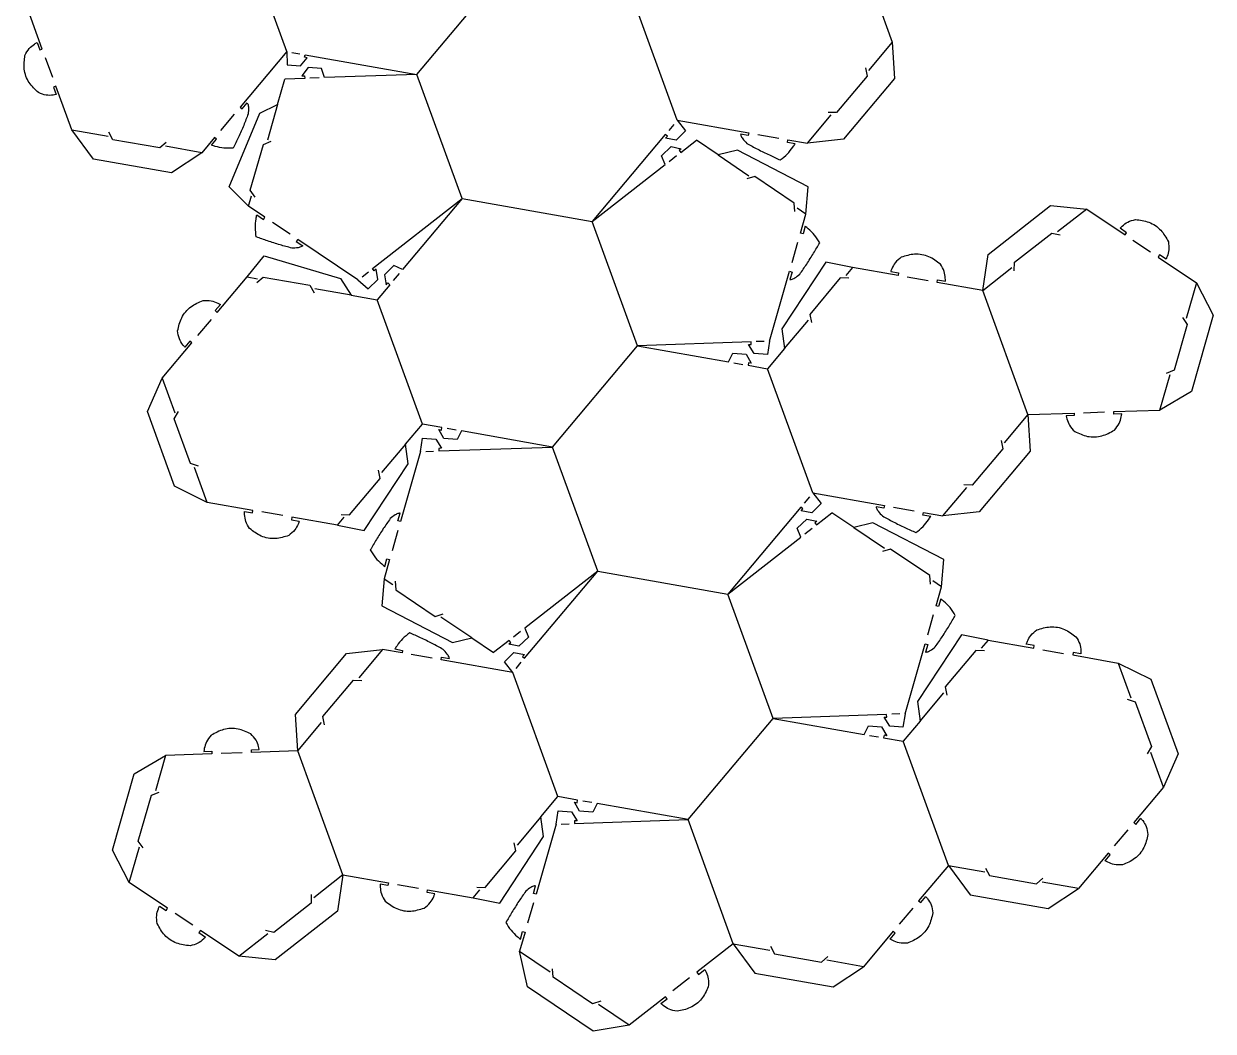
# Model space of a CAD drawing. Extents: x 4 to 204, y 11 to 287.
# Drawn here: x 41.1 to 204.2, y 11.1 to 149.2 of the extents above; entities that cross this region are included whole.
import ezdxf

# ---------------------------------------------------------------- set-up
doc = ezdxf.new("R2010")
doc.units = 0
doc.layers.get('0').update_dxf_attribs({"linetype": 'CONTINUOUS'})

msp = doc.modelspace()

# ---------------------------------------------------------------- linework, layer by layer
at = {"color": 1}
for points in [[(77.17525, 145.45552), (70.978302, 162.481498)], [(95.018504, 142.309194), (106.664811, 156.188843)], [(130.705298, 136.01664), (124.50835, 153.042619)], [(77.888869, 145.329655), (78.959473, 145.140879)], [(160.19489, 146.750158), (156.933883, 142.863842)], [(45.0827, 141.873005), (44.091191, 144.597152)], [(101.215455, 125.283215), (95.018504, 142.309194)], [(81.618895, 141.841346), (80.351359, 141.797085)], [(75.912077, 138.193637), (74.513714, 133.316962)], [(69.954431, 136.850133), (68.091016, 134.629399)], [(130.239307, 135.461588), (129.540519, 134.628807)], [(148.548437, 132.870455), (151.809444, 136.756771)], [(47.685407, 134.722123), (52.681561, 133.841167)], [(141.768009, 134.066075), (144.622929, 133.562676)], [(65.528811, 131.575851), (60.532659, 132.456808)], [(129.62419, 130.391771), (130.623632, 131.17262)], [(136.340633, 131.265725), (140.546531, 128.428811)], [(71.91675, 124.260278), (72.316284, 125.653612)], [(101.215455, 125.283215), (119.058605, 122.137171)], [(148.357491, 123.160252), (147.155806, 123.9708)], [(186.866457, 123.853305), (182.8687, 120.729913)], [(77.62483, 120.410166), (75.221473, 122.031251)], [(125.255556, 105.111196), (119.058605, 122.137171)], [(146.459665, 116.541879), (147.258735, 119.328566)], [(193.175213, 119.597866), (195.578569, 117.976781)], [(154.74536, 115.844547), (153.813651, 114.73418)], [(172.58875, 112.698337), (176.586507, 115.821727)], [(71.725734, 114.549935), (73.153194, 114.298235)], [(87.50889, 114.57457), (88.365553, 115.243868)], [(92.597091, 115.012384), (91.781839, 114.040806)], [(165.094539, 114.019746), (162.239596, 114.523149)], [(86.000333, 112.032936), (81.004224, 112.913887)], [(178.785602, 95.672316), (172.588654, 112.698291)], [(201.887489, 113.721401), (200.489126, 108.844725)], [(95.765995, 94.377873), (89.569044, 111.403848)], [(64.970795, 106.499754), (66.83423, 108.720508)], [(145.428276, 104.740881), (148.689255, 108.627163)], [(113.60925, 91.231544), (125.255556, 105.111196)], [(142.638963, 105.718202), (141.552507, 105.68026)], [(138.459758, 102.782958), (139.708794, 102.562721)], [(149.296044, 84.938993), (143.099093, 101.964971)], [(196.89333, 96.3047), (198.291696, 101.181378)], [(60.079255, 100.670308), (61.814394, 95.903052)], [(178.785664, 95.672429), (175.524657, 91.786113)], [(186.390901, 95.93798), (189.288124, 96.039154)], [(100.40519, 93.559747), (99.156153, 93.779985)], [(93.436674, 91.60183), (90.175695, 87.715549)], [(96.225989, 90.624506), (97.312446, 90.662448)], [(119.806198, 74.205568), (113.60925, 91.231544)], [(66.27618, 83.644397), (64.541042, 88.411652)], [(167.139211, 81.792726), (170.400218, 85.679041)], [(148.830081, 84.383856), (148.131293, 83.551075)], [(76.625354, 81.819557), (73.770411, 82.322959)], [(84.11959, 80.498164), (85.051299, 81.608531)], [(160.358785, 82.988346), (163.213706, 82.484946)], [(148.214963, 79.314044), (149.214405, 80.094894)], [(154.931406, 80.187996), (159.137305, 77.351081)], [(92.405304, 79.800892), (91.60624, 77.014218)], [(119.806198, 74.205568), (137.649452, 71.059239)], [(90.507628, 73.182515), (91.709308, 72.371973)], [(166.948265, 72.082523), (165.74658, 72.893071)], [(143.846299, 54.033546), (137.649452, 71.059239)], [(102.524419, 65.077087), (98.318543, 67.913988)], [(165.050436, 65.464152), (165.849506, 68.25084)], [(109.24076, 65.950935), (108.241318, 65.170085)], [(173.336133, 64.766815), (172.404425, 63.656448)], [(90.316513, 63.47225), (87.055506, 59.585935)], [(97.096941, 62.27663), (94.242021, 62.78003)], [(180.83037, 63.44542), (183.685313, 62.942017)], [(108.625643, 60.88112), (109.324431, 61.713902)], [(191.179543, 61.620582), (192.914682, 56.853327)], [(114.356738, 43.300225), (108.159891, 60.325919)], [(164.019049, 53.663149), (167.280028, 57.54943)], [(138.396943, 23.127921), (132.199992, 40.153896), (143.846299, 54.033546)], [(161.229737, 54.640473), (160.14328, 54.602531)], [(78.67006, 49.592547), (81.931067, 53.478863)], [(157.050531, 51.705229), (158.299568, 51.484991)], [(167.886786, 33.861345), (161.689838, 50.887321)], [(60.562479, 48.960308), (59.16411, 44.083618)], [(71.064859, 49.326996), (68.167651, 49.225825)], [(84.866895, 32.566798), (78.670048, 49.592491)], [(197.376469, 44.594671), (195.64133, 49.361927)], [(118.995963, 42.482018), (117.746927, 42.702256)], [(112.027448, 40.524098), (108.766469, 36.637816)], [(114.816763, 39.546777), (115.90322, 39.584719)], [(192.484928, 38.765225), (190.621494, 36.544471)], [(55.568305, 31.543556), (56.966674, 36.420246)], [(167.886741, 33.861292), (172.882851, 32.980343)], [(84.866991, 32.566617), (80.869251, 29.443241)], [(92.361185, 31.24523), (95.216128, 30.741827)], [(185.72999, 30.715044), (180.733881, 31.595995)], [(102.710364, 29.420432), (103.642073, 30.530799)], [(110.996078, 28.723165), (110.197014, 25.936492)], [(162.995201, 28.031842), (161.131766, 25.811089)], [(64.280536, 25.667096), (61.877171, 27.288187)], [(70.589352, 21.411702), (74.587089, 24.535078)], [(138.397014, 23.127906), (143.393123, 22.246958)], [(109.098402, 22.104783), (113.304269, 19.267891)], [(156.240263, 19.981659), (151.244153, 20.86261)], [(132.40037, 18.442843), (130.115939, 16.658047)], [(124.119352, 11.973025), (119.913487, 14.809917)]]:
    msp.add_lwpolyline(points, dxfattribs=at)
at = {"color": 5}
for points in [[(42.945073, 146.686582), (43.316889, 145.665025), (43.657407, 145.788966), (41.488481, 151.748034)], [(158.73833, 151.811582), (158.366514, 152.833139), (158.025996, 152.709198), (160.194921, 146.75013)], [(77.175171, 145.455475), (70.769678, 137.821705), (71.047269, 137.588776), (71.746051, 138.421552)], [(77.175131, 145.455506), (77.217372, 143.60824), (79.033175, 143.472048), (79.96715, 144.595236), (79.610283, 144.65816), (79.673207, 145.015028), (95.018535, 142.309233)], [(160.19489, 146.750158), (160.502744, 141.761392), (153.514871, 133.433567), (148.548437, 132.870455)], [(95.018544, 142.309273), (82.343199, 141.866641), (81.936785, 143.121528), (80.119697, 143.23937), (79.252256, 142.121296), (79.614409, 142.133939), (79.627053, 141.771786), (76.910906, 141.676937)], [(156.517492, 143.213233), (156.745618, 142.075723), (152.552897, 137.079029), (151.393051, 137.106151)], [(47.685407, 134.722123), (45.516484, 140.681192), (45.175966, 140.557254), (45.54778, 139.5357)], [(71.91675, 124.260278), (69.281161, 126.900896), (73.496825, 137.001325), (75.912077, 138.193637), (76.910909, 141.676976)], [(130.705163, 136.016776), (131.860205, 134.574538), (130.556762, 133.303031), (129.119325, 133.563096), (129.352254, 133.84069), (129.074661, 134.073619), (119.05871, 122.137073)], [(130.705194, 136.016747), (140.518981, 134.286313), (140.456056, 133.929446), (139.385461, 134.118222)], [(65.528811, 131.575851), (61.362339, 128.81486), (50.656295, 130.702624), (47.685407, 134.722123)], [(60.627046, 132.99211), (59.755998, 132.225792), (53.332372, 133.358448), (52.775948, 134.376469)], [(66.854581, 132.592127), (67.553363, 133.4249), (67.275769, 133.65783), (65.528817, 131.57589)], [(72.838784, 125.503789), (72.167716, 126.450165), (73.965613, 132.720174), (75.036214, 133.167135)], [(119.058687, 122.137095), (129.053082, 129.945572), (128.557788, 131.168113), (129.87401, 132.426387), (131.257192, 132.127471), (130.97164, 131.904372), (131.194739, 131.618819), (133.336394, 133.292064)], [(148.357491, 123.160252), (148.679114, 126.877229), (138.957242, 131.90486), (136.340633, 131.265725), (133.336417, 133.292095)], [(146.879626, 132.796798), (145.80903, 132.985573), (145.871954, 133.342438), (148.548443, 132.8705)], [(146.85185, 123.520167), (146.757599, 124.676494), (141.350012, 128.323959), (140.242578, 127.978178)], [(73.066108, 123.047965), (73.967368, 122.440058), (74.170004, 122.740478), (71.916854, 124.260244)], [(86.937782, 114.128371), (88.338832, 112.9237), (89.655055, 114.181973), (89.445315, 115.627611), (89.15976, 115.404512), (88.936661, 115.690067), (101.215489, 125.28334)], [(101.215467, 125.283365), (93.06295, 115.567571), (91.85844, 116.10523), (90.554999, 114.833723), (90.805457, 113.440951), (91.038386, 113.718545), (91.31598, 113.485615), (89.569013, 111.403662)], [(172.58875, 112.698337), (173.324847, 117.642094), (181.891472, 124.335076), (186.866457, 123.853305)], [(148.256317, 121.492866), (147.956665, 120.44786), (147.60833, 120.547744), (148.357457, 123.160264)], [(186.866397, 123.853215), (192.123743, 120.30709), (192.326379, 120.60751), (191.425119, 121.215417)], [(86.937842, 114.128461), (78.6763, 119.700942), (78.473664, 119.400522), (79.374924, 118.792615)], [(176.921157, 115.393395), (176.934506, 116.553481), (182.074481, 120.569269), (183.203336, 120.301584)], [(71.725734, 114.549935), (74.076382, 117.447092), (84.562095, 114.310319), (86.000333, 112.032936), (89.568982, 111.403687)], [(197.733934, 116.96007), (196.832674, 117.567977), (196.630039, 117.267557), (201.887384, 113.721432)], [(154.74536, 115.844547), (151.082398, 116.552931), (145.066156, 107.409935), (145.428276, 104.740881), (143.099005, 101.964963)], [(159.982879, 115.289032), (161.053484, 115.100257), (160.990557, 114.743389), (154.745365, 115.844584)], [(68.070674, 110.757799), (67.371889, 109.925015), (67.649482, 109.692086), (71.725739, 114.549982)], [(73.058807, 113.762935), (73.92985, 114.529248), (80.353419, 113.3966), (80.909835, 112.378587)], [(143.36327, 105.743461), (146.110074, 115.322701), (146.458409, 115.222817), (146.158757, 114.17781)], [(154.230039, 114.384789), (153.070204, 114.411911), (148.877517, 109.415262), (149.105643, 108.27776)], [(172.588769, 112.698311), (166.343578, 113.799506), (166.406503, 114.156376), (167.477107, 113.967597)], [(201.887489, 113.721401), (204.197831, 109.289171), (201.201336, 98.839151), (196.89333, 96.3047)], [(199.966622, 108.994548), (200.637693, 108.048172), (198.839796, 101.778163), (197.769195, 101.331202)], [(60.079286, 100.670279), (64.155546, 105.528176), (63.877952, 105.761106), (63.179164, 104.928321)], [(143.36327, 105.743495), (143.064349, 103.920085), (141.247264, 104.037927), (140.478693, 105.280168), (140.840847, 105.292811), (140.828203, 105.654965), (125.255638, 105.111159)], [(125.255638, 105.111201), (137.74602, 102.90881), (138.323128, 104.094922), (140.138932, 103.95873), (140.842325, 102.730812), (140.485455, 102.793736), (140.422531, 102.436869), (143.099042, 101.964929)], [(66.27618, 83.644397), (61.801872, 85.872163), (58.083718, 96.08771), (60.079255, 100.670308)], [(191.65476, 95.759204), (190.568301, 95.721264), (190.555657, 96.083418), (196.89333, 96.304734)], [(65.051819, 88.597561), (63.952648, 88.968751), (61.721754, 95.098078), (62.325171, 96.088961)], [(178.785664, 95.672429), (179.093518, 90.683663), (172.105645, 82.355838), (167.139211, 81.792726)], [(178.785695, 95.672401), (185.123368, 95.893716), (185.136011, 95.531563), (184.049551, 95.493624)], [(84.11959, 80.498164), (87.782552, 79.789781), (93.798794, 88.932776), (93.436674, 91.60183), (95.765945, 94.377748)], [(113.609309, 91.231504), (101.118927, 93.433896), (100.541819, 92.247783), (98.726015, 92.383975), (98.022622, 93.611893), (98.379492, 93.548969), (98.442416, 93.905836), (95.765905, 94.377777)], [(95.501683, 90.599213), (95.800604, 92.422623), (97.617689, 92.304781), (98.386259, 91.06254), (98.024106, 91.049897), (98.03675, 90.687744), (113.609315, 91.231549)], [(175.108266, 92.135504), (175.336392, 90.997993), (171.14367, 86.0013), (169.983825, 86.028421)], [(95.501683, 90.599244), (92.754896, 81.020061), (92.406563, 81.119942), (92.706213, 82.164946)], [(84.634911, 81.957922), (85.794746, 81.9308), (89.987433, 86.927449), (89.759307, 88.064951)], [(149.295937, 84.939043), (150.450979, 83.496806), (149.147536, 82.225299), (147.710099, 82.485364), (147.943028, 82.762958), (147.665434, 82.995887), (137.649483, 71.05934)], [(149.29597, 84.939018), (159.109757, 83.208584), (159.046833, 82.851717), (157.976237, 83.040492)], [(71.387843, 82.375108), (72.458447, 82.186333), (72.521372, 82.5432), (66.27618, 83.644394)], [(84.119585, 80.498122), (77.874393, 81.599316), (77.811469, 81.242449), (78.882073, 81.053673)], [(137.649461, 71.059369), (147.643856, 78.867845), (147.148561, 80.090387), (148.464784, 81.34866), (149.847966, 81.049745), (149.562414, 80.826645), (149.785513, 80.541093), (151.927168, 82.214338)], [(166.948265, 72.082523), (167.269888, 75.7995), (157.548016, 80.827131), (154.931406, 80.187996), (151.92719, 82.214366)], [(165.470403, 81.719069), (164.399807, 81.907844), (164.462731, 82.264709), (167.139219, 81.792771)], [(165.442623, 72.442438), (165.348372, 73.598765), (159.940786, 77.24623), (158.833352, 76.900449)], [(90.608664, 74.849932), (90.908316, 75.894933), (91.256649, 75.795049), (90.507524, 73.182543)], [(119.806263, 74.20561), (109.811868, 66.397134), (110.307162, 65.174592), (108.99094, 63.916319), (107.607758, 64.215234), (107.89331, 64.438334), (107.670211, 64.723886), (105.528556, 63.050641)], [(108.159787, 60.325933), (107.004745, 61.76817), (108.308188, 63.039677), (109.745625, 62.779612), (109.512695, 62.502018), (109.790289, 62.269089), (119.80624, 74.205636)], [(90.507628, 73.182515), (90.186008, 69.465558), (99.907824, 64.437958), (102.524419, 65.077087), (105.528615, 63.050732)], [(92.013261, 72.822603), (92.107512, 71.666282), (97.515068, 68.018839), (98.622496, 68.364618)], [(166.847088, 70.41514), (166.547436, 69.370133), (166.1991, 69.470017), (166.948228, 72.082537)], [(173.336133, 64.766815), (169.673171, 65.475198), (163.65693, 56.332203), (164.019049, 53.663149), (161.689779, 50.887231)], [(161.954041, 54.665735), (164.700845, 64.244975), (165.04918, 64.145091), (164.749528, 63.100084)], [(173.336139, 64.766855), (179.58133, 63.66566), (179.644254, 64.022527), (178.57365, 64.211303)], [(78.67006, 49.592547), (78.362206, 54.581313), (85.350079, 62.909138), (90.316513, 63.47225)], [(91.985324, 63.545908), (93.05592, 63.357132), (92.992996, 63.000268), (90.316507, 63.472205)], [(108.159756, 60.325958), (98.345969, 62.056392), (98.408894, 62.41326), (99.479489, 62.224484)], [(172.820813, 63.307057), (171.660978, 63.334179), (167.46829, 58.33753), (167.696416, 57.200028)], [(186.067881, 62.889868), (184.997276, 63.078644), (184.934352, 62.721776), (191.179543, 61.620582)], [(191.179543, 61.620582), (195.653852, 59.392816), (199.372006, 49.177269), (197.376469, 44.594671)], [(82.347458, 53.129472), (82.119332, 54.266983), (86.312053, 59.263676), (87.471899, 59.236555)], [(192.403905, 56.667418), (193.503076, 56.296228), (195.733969, 50.166901), (195.130553, 49.176018)], [(161.954043, 54.665766), (161.655122, 52.842356), (159.838037, 52.960198), (159.069467, 54.202439), (159.43162, 54.215082), (159.418977, 54.577235), (143.846412, 54.03343)], [(143.846412, 54.033472), (156.336794, 51.83108), (156.913902, 53.017193), (158.729705, 52.881001), (159.433099, 51.653083), (159.076229, 51.716007), (159.013305, 51.35914), (161.689816, 50.8872)], [(55.568305, 31.543556), (53.257958, 35.975799), (56.254461, 46.42585), (60.562479, 48.960308)], [(65.801026, 49.505773), (66.887479, 49.543712), (66.900123, 49.181561), (60.562482, 48.960245)], [(78.670029, 49.592576), (72.332387, 49.37126), (72.319744, 49.73341), (73.406195, 49.771352)], [(197.376438, 44.594699), (193.300178, 39.736803), (193.577772, 39.503873), (194.276559, 40.336658)], [(57.489177, 36.27042), (56.818107, 37.216798), (58.616009, 43.486831), (59.686613, 43.933791)], [(102.710364, 29.420432), (106.373326, 28.712048), (112.389567, 37.855044), (112.027448, 40.524098), (114.356718, 43.300016)], [(132.200083, 40.153775), (119.7097, 42.356166), (119.132593, 41.170054), (117.316789, 41.306246), (116.613395, 42.534164), (116.970265, 42.47124), (117.03319, 42.828107), (114.356679, 43.300047)], [(114.092457, 39.521484), (114.391378, 41.344894), (116.208463, 41.227052), (116.977033, 39.984811), (116.61488, 39.972168), (116.627523, 39.610014), (132.200088, 40.15382)], [(114.092457, 39.521518), (111.34567, 29.942334), (110.997337, 30.042215), (111.296986, 31.087219)], [(103.225685, 30.88019), (104.385519, 30.853068), (108.578207, 35.849717), (108.350081, 36.987219)], [(189.38505, 34.50718), (190.083835, 35.339964), (189.806241, 35.572893), (185.729984, 30.714996)], [(167.88671, 33.861317), (163.81045, 29.00342), (164.088044, 28.770491), (164.786832, 29.603275)], [(167.886741, 33.861292), (170.857604, 29.841826), (181.563555, 27.954079), (185.72999, 30.715044)], [(172.977237, 33.51564), (173.533655, 32.497628), (179.957225, 31.36498), (180.828267, 32.131292)], [(59.721801, 28.304901), (60.623063, 27.696994), (60.825699, 27.997414), (55.568339, 31.543547)], [(84.866991, 32.566617), (84.130896, 27.622882), (75.564311, 20.929934), (70.589352, 21.411702)], [(84.866954, 32.566665), (91.112145, 31.465471), (91.049221, 31.108601), (89.978617, 31.297379)], [(80.534603, 29.87157), (80.521254, 28.711492), (75.381302, 24.695721), (74.252452, 24.963406)], [(97.472844, 29.975944), (96.40224, 30.16472), (96.465167, 30.521587), (102.710358, 29.420392)], [(70.589369, 21.411736), (65.332009, 24.957869), (65.12937, 24.657449), (66.030633, 24.04954)], [(109.199437, 23.772206), (109.49909, 24.817207), (109.847422, 24.717323), (109.098297, 22.10482)], [(159.895323, 23.773797), (160.594108, 24.606582), (160.316514, 24.839511), (156.240257, 19.981614)], [(138.397003, 23.127923), (133.399809, 19.223689), (133.622909, 18.938134), (134.479569, 19.607433)], [(138.397014, 23.127906), (141.367877, 19.108441), (152.073827, 17.220693), (156.240263, 19.981659)], [(124.119352, 11.973025), (119.190129, 11.145408), (110.177557, 17.224453), (109.098402, 22.104783)], [(143.48751, 22.782255), (144.043928, 21.764243), (150.467497, 20.631594), (151.33854, 21.397907)], [(120.217438, 15.260547), (119.110012, 14.914768), (113.702471, 18.562203), (113.608223, 19.718521)], [(128.482939, 14.922349), (129.3396, 15.591647), (129.1165, 15.8772), (124.119307, 11.972969)]]:
    msp.add_lwpolyline(points, dxfattribs=at)
for points, knots in [([(41.273778, 144.921395), (41.451071, 145.254373), (41.77764, 145.867712), (42.439363, 146.38848), (42.827342, 146.617183), (42.945073, 146.686582)], [0, 0, 0, 0, 1.119443, 2.061989, 2.472599, 2.472599, 2.472599, 2.472599]), ([(43.132855, 139.813621), (42.669848, 140.242325), (41.72015, 141.121663), (41.032376, 143.011308), (41.19466, 144.295373), (41.273778, 144.921395)], [0, 0, 0, 0, 1.876903, 3.849817, 5.72672, 5.72672, 5.72672, 5.72672]), ([(45.54778, 139.5357), (45.412984, 139.513187), (44.968769, 139.438995), (44.127117, 139.412579), (43.482704, 139.672507), (43.132855, 139.813621)], [0, 0, 0, 0, 0.410609, 1.353154, 2.472597, 2.472597, 2.472597, 2.472597]), ([(71.746051, 138.421552), (71.771222, 138.366978), (71.868472, 138.156131), (71.955821, 137.634341), (71.909207, 137.17646), (71.880044, 136.889997)], [0, 0, 0, 0, 0.180063, 0.695685, 1.557358, 1.557358, 1.557358, 1.557358]), ([(71.880044, 136.889997), (71.681237, 136.366875), (71.271397, 135.288462), (70.575185, 133.735137), (70.08238, 132.705094), (69.845894, 132.2108)], [0, 0, 0, 0, 1.678566, 3.460356, 5.104279, 5.104279, 5.104279, 5.104279]), ([(139.385461, 134.118222), (139.401257, 134.060236), (139.46229, 133.836206), (139.730777, 133.380345), (140.060806, 133.059551), (140.267281, 132.858853)], [0, 0, 0, 0, 0.180063, 0.695685, 1.557358, 1.557358, 1.557358, 1.557358]), ([(69.845894, 132.2108), (69.417413, 132.189895), (68.584101, 132.149238), (67.589024, 132.377042), (67.028368, 132.541233), (66.854581, 132.592127)], [0, 0, 0, 0, 1.281083, 2.491461, 3.035182, 3.035182, 3.035182, 3.035182]), ([(140.267281, 132.858853), (140.755832, 132.585909), (141.762978, 132.023236), (143.294765, 131.280838), (144.334374, 130.808548), (144.833258, 130.581907)], [0, 0, 0, 0, 1.678567, 3.460356, 5.104277, 5.104277, 5.104277, 5.104277]), ([(144.833258, 130.581907), (145.174931, 130.841314), (145.839419, 131.345812), (146.455264, 132.159943), (146.779211, 132.646102), (146.879626, 132.796798)], [0, 0, 0, 0, 1.281084, 2.491461, 3.035182, 3.035182, 3.035182, 3.035182]), ([(72.999546, 120.033165), (72.933968, 120.457115), (72.80643, 121.281616), (72.928972, 122.295059), (73.033659, 122.869808), (73.066108, 123.047965)], [0, 0, 0, 0, 1.28109, 2.491472, 3.035195, 3.035195, 3.035195, 3.035195]), ([(191.425119, 121.215417), (191.520938, 121.312861), (191.836707, 121.633986), (192.50209, 122.150068), (193.176214, 122.318558), (193.542192, 122.410029)], [0, 0, 0, 0, 0.410609, 1.353154, 2.472596, 2.472596, 2.472596, 2.472596]), ([(193.542192, 122.410029), (194.168758, 122.33535), (195.45394, 122.18217), (197.121065, 121.057678), (197.74453, 119.923459), (198.048488, 119.370493)], [0, 0, 0, 0, 1.876902, 3.849814, 5.726717, 5.726717, 5.726717, 5.726717]), ([(150.245191, 119.226168), (150.022917, 119.593088), (149.590637, 120.306678), (148.845332, 121.004256), (148.395693, 121.377249), (148.256317, 121.492866)], [0, 0, 0, 0, 1.281097, 2.491486, 3.035212, 3.035212, 3.035212, 3.035212]), ([(77.865757, 118.499262), (77.324718, 118.6423), (76.209369, 118.937172), (74.591772, 119.467205), (73.515855, 119.849642), (72.999546, 120.033165)], [0, 0, 0, 0, 1.678573, 3.460371, 5.1043, 5.1043, 5.1043, 5.1043]), ([(147.503416, 114.923168), (147.825936, 115.380517), (148.490807, 116.323339), (149.389264, 117.769147), (149.967641, 118.753702), (150.245191, 119.226168)], [0, 0, 0, 0, 1.678583, 3.46039, 5.104327, 5.104327, 5.104327, 5.104327]), ([(198.048488, 119.370493), (198.100775, 118.996899), (198.197086, 118.308746), (197.967841, 117.498486), (197.788388, 117.085415), (197.733934, 116.96007)], [0, 0, 0, 0, 1.119441, 2.061985, 2.472593, 2.472593, 2.472593, 2.472593]), ([(79.374924, 118.792615), (79.32328, 118.761877), (79.123752, 118.643119), (78.613949, 118.501706), (78.153701, 118.500202), (77.865757, 118.499262)], [0, 0, 0, 0, 0.180064, 0.695689, 1.557366, 1.557366, 1.557366, 1.557366]), ([(166.784057, 116.297584), (166.281464, 116.679114), (165.250568, 117.461691), (163.270192, 117.810885), (162.033809, 117.42809), (161.431035, 117.241465)], [0, 0, 0, 0, 1.87691, 3.849831, 5.726743, 5.726743, 5.726743, 5.726743]), ([(161.431035, 117.241465), (161.133901, 117.009044), (160.586587, 116.580928), (160.188637, 115.838825), (160.03078, 115.417026), (159.982879, 115.289032)], [0, 0, 0, 0, 1.119447, 2.061996, 2.472607, 2.472607, 2.472607, 2.472607]), ([(167.477107, 113.967597), (167.475871, 114.104255), (167.471798, 114.554608), (167.351661, 115.388064), (166.983778, 115.977554), (166.784057, 116.297584)], [0, 0, 0, 0, 0.410611, 1.353161, 2.472609, 2.472609, 2.472609, 2.472609]), ([(146.158757, 114.17781), (146.218077, 114.187461), (146.447261, 114.224746), (146.928693, 114.444114), (147.282233, 114.738803), (147.503416, 114.923168)], [0, 0, 0, 0, 0.180065, 0.695694, 1.557373, 1.557373, 1.557373, 1.557373]), ([(62.212387, 107.158678), (62.352152, 107.774009), (62.638832, 109.036146), (63.931431, 110.576604), (65.124611, 111.078098), (65.706323, 111.322591)], [0, 0, 0, 0, 1.876911, 3.849833, 5.726744, 5.726744, 5.726744, 5.726744]), ([(65.706323, 111.322591), (66.083338, 111.33554), (66.777792, 111.359391), (67.559654, 111.046706), (67.951707, 110.825057), (68.070674, 110.757799)], [0, 0, 0, 0, 1.119446, 2.061995, 2.472605, 2.472605, 2.472605, 2.472605]), ([(63.179164, 104.928321), (63.092269, 105.033802), (62.805908, 105.38141), (62.362203, 106.097096), (62.265102, 106.785142), (62.212387, 107.158678)], [0, 0, 0, 0, 0.410611, 1.353161, 2.472607, 2.472607, 2.472607, 2.472607]), ([(184.049551, 95.493624), (184.079173, 95.36021), (184.176792, 94.920545), (184.467589, 94.13028), (184.949994, 93.630159), (185.211889, 93.358647)], [0, 0, 0, 0, 0.410611, 1.353161, 2.472608, 2.472608, 2.472608, 2.472608]), ([(190.644182, 93.548348), (190.8865, 93.837468), (191.332844, 94.37002), (191.567806, 95.178645), (191.634517, 95.624048), (191.65476, 95.759204)], [0, 0, 0, 0, 1.119446, 2.061996, 2.472607, 2.472607, 2.472607, 2.472607]), ([(185.211889, 93.358647), (185.782825, 93.089949), (186.953901, 92.538807), (188.963603, 92.608988), (190.093381, 93.240478), (190.644182, 93.548348)], [0, 0, 0, 0, 1.876912, 3.849835, 5.726746, 5.726746, 5.726746, 5.726746]), ([(72.080893, 80.045124), (71.881172, 80.365154), (71.513289, 80.954643), (71.393152, 81.788098), (71.389079, 82.238451), (71.387843, 82.375108)], [0, 0, 0, 0, 1.119446, 2.061995, 2.472606, 2.472606, 2.472606, 2.472606]), ([(92.706213, 82.164946), (92.646893, 82.155295), (92.41771, 82.118011), (91.936281, 81.898643), (91.582742, 81.603955), (91.361559, 81.419591)], [0, 0, 0, 0, 0.180065, 0.695691, 1.557366, 1.557366, 1.557366, 1.557366]), ([(157.976237, 83.040492), (157.992034, 82.982507), (158.053066, 82.758477), (158.321553, 82.302616), (158.651582, 81.981821), (158.858057, 81.781124)], [0, 0, 0, 0, 0.180063, 0.695685, 1.557358, 1.557358, 1.557358, 1.557358]), ([(158.858057, 81.781124), (159.346608, 81.50818), (160.353754, 80.945507), (161.885542, 80.203108), (162.92515, 79.730819), (163.424035, 79.504177)], [0, 0, 0, 0, 1.678567, 3.460356, 5.104277, 5.104277, 5.104277, 5.104277]), ([(163.424035, 79.504177), (163.765707, 79.763585), (164.430195, 80.268083), (165.04604, 81.082214), (165.369988, 81.568373), (165.470403, 81.719069)], [0, 0, 0, 0, 1.281084, 2.491461, 3.035182, 3.035182, 3.035182, 3.035182]), ([(77.433915, 79.10124), (76.831141, 78.914616), (75.594758, 78.531821), (73.614382, 78.881015), (72.583486, 79.663593), (72.080893, 80.045124)], [0, 0, 0, 0, 1.876911, 3.849833, 5.726744, 5.726744, 5.726744, 5.726744]), ([(78.882073, 81.053673), (78.834172, 80.92568), (78.676315, 80.50388), (78.278364, 79.761777), (77.731049, 79.333662), (77.433915, 79.10124)], [0, 0, 0, 0, 0.410611, 1.353161, 2.472608, 2.472608, 2.472608, 2.472608]), ([(91.361559, 81.419591), (91.039042, 80.962245), (90.374174, 80.019429), (89.475723, 78.57363), (88.89735, 77.58908), (88.619801, 77.116617)], [0, 0, 0, 0, 1.678572, 3.460368, 5.104296, 5.104296, 5.104296, 5.104296]), ([(88.619801, 77.116617), (88.842074, 76.749699), (89.274353, 76.036114), (90.019653, 75.338541), (90.469289, 74.965549), (90.608664, 74.849932)], [0, 0, 0, 0, 1.281089, 2.491471, 3.035193, 3.035193, 3.035193, 3.035193]), ([(168.835962, 68.148441), (168.613688, 68.515362), (168.181408, 69.228952), (167.436103, 69.926529), (166.986464, 70.299523), (166.847088, 70.41514)], [0, 0, 0, 0, 1.281097, 2.491486, 3.035212, 3.035212, 3.035212, 3.035212]), ([(166.094187, 63.845441), (166.416706, 64.30279), (167.081578, 65.245612), (167.980035, 66.69142), (168.558412, 67.675975), (168.835962, 68.148441)], [0, 0, 0, 0, 1.678583, 3.46039, 5.104327, 5.104327, 5.104327, 5.104327]), ([(94.031692, 65.760799), (93.690019, 65.501391), (93.025531, 64.996893), (92.409686, 64.182762), (92.085739, 63.696603), (91.985324, 63.545908)], [0, 0, 0, 0, 1.281084, 2.491461, 3.035182, 3.035182, 3.035182, 3.035182]), ([(98.597669, 63.483853), (98.109118, 63.756797), (97.101972, 64.319469), (95.570185, 65.061868), (94.530576, 65.534158), (94.031692, 65.760799)], [0, 0, 0, 0, 1.678567, 3.460356, 5.104277, 5.104277, 5.104277, 5.104277]), ([(178.57365, 64.211303), (178.621551, 64.339296), (178.779409, 64.761096), (179.17736, 65.503199), (179.724674, 65.931314), (180.021809, 66.163736)], [0, 0, 0, 0, 0.410611, 1.353161, 2.472608, 2.472608, 2.472608, 2.472608]), ([(180.021809, 66.163736), (180.624583, 66.35036), (181.860966, 66.733155), (183.841342, 66.383961), (184.872237, 65.601383), (185.37483, 65.219852)], [0, 0, 0, 0, 1.876911, 3.849833, 5.726744, 5.726744, 5.726744, 5.726744]), ([(164.749528, 63.100084), (164.808847, 63.109732), (165.038032, 63.147008), (165.519468, 63.366375), (165.873005, 63.661071), (166.094187, 63.845441)], [0, 0, 0, 0, 0.180064, 0.695691, 1.557377, 1.557377, 1.557377, 1.557377]), ([(185.37483, 65.219852), (185.574552, 64.899822), (185.942435, 64.310334), (186.062571, 63.476878), (186.066645, 63.026526), (186.067881, 62.889868)], [0, 0, 0, 0, 1.119446, 2.061995, 2.472606, 2.472606, 2.472606, 2.472606]), ([(99.479489, 62.224484), (99.463693, 62.282469), (99.40266, 62.506499), (99.134173, 62.96236), (98.804144, 63.283155), (98.597669, 63.483853)], [0, 0, 0, 0, 0.180063, 0.695685, 1.557358, 1.557358, 1.557358, 1.557358]), ([(72.243863, 51.906318), (71.67293, 52.175015), (70.50186, 52.726153), (68.492169, 52.655972), (67.362397, 52.024486), (66.811598, 51.716617)], [0, 0, 0, 0, 1.876901, 3.849814, 5.726717, 5.726717, 5.726717, 5.726717]), ([(66.811598, 51.716617), (66.569282, 51.427498), (66.122939, 50.894949), (65.887978, 50.086328), (65.821268, 49.640927), (65.801026, 49.505773)], [0, 0, 0, 0, 1.119441, 2.061986, 2.472594, 2.472594, 2.472594, 2.472594]), ([(73.406195, 49.771352), (73.376573, 49.904766), (73.278957, 50.344428), (72.988162, 51.134689), (72.505757, 51.634807), (72.243863, 51.906318)], [0, 0, 0, 0, 0.410609, 1.353153, 2.472596, 2.472596, 2.472596, 2.472596]), ([(194.276559, 40.336658), (194.363455, 40.231177), (194.649815, 39.883569), (195.093521, 39.167883), (195.190622, 38.479837), (195.243337, 38.106301)], [0, 0, 0, 0, 0.410611, 1.353161, 2.472607, 2.472607, 2.472607, 2.472607]), ([(195.243337, 38.106301), (195.103572, 37.49097), (194.816892, 36.228833), (193.524292, 34.688375), (192.331112, 34.186881), (191.749401, 33.942388)], [0, 0, 0, 0, 1.876911, 3.849833, 5.726744, 5.726744, 5.726744, 5.726744]), ([(191.749401, 33.942388), (191.372385, 33.929439), (190.677932, 33.905588), (189.89607, 34.218273), (189.504017, 34.439922), (189.38505, 34.50718)], [0, 0, 0, 0, 1.119446, 2.061995, 2.472605, 2.472605, 2.472605, 2.472605]), ([(89.978617, 31.297379), (89.979853, 31.160721), (89.983926, 30.710369), (90.104062, 29.876912), (90.471945, 29.287423), (90.671667, 28.967392)], [0, 0, 0, 0, 0.410611, 1.353161, 2.472609, 2.472609, 2.472609, 2.472609]), ([(111.296986, 31.087219), (111.237667, 31.077569), (111.008483, 31.040284), (110.527054, 30.820916), (110.173516, 30.526229), (109.952333, 30.341865)], [0, 0, 0, 0, 0.180065, 0.695691, 1.557366, 1.557366, 1.557366, 1.557366]), ([(96.024689, 28.023511), (96.321823, 28.255932), (96.869137, 28.684048), (97.267086, 29.426151), (97.424943, 29.847951), (97.472844, 29.975944)], [0, 0, 0, 0, 1.119447, 2.061996, 2.472607, 2.472607, 2.472607, 2.472607]), ([(109.952333, 30.341865), (109.629816, 29.884519), (108.964948, 28.941703), (108.066497, 27.495903), (107.488124, 26.511354), (107.210575, 26.03889)], [0, 0, 0, 0, 1.678572, 3.460368, 5.104296, 5.104296, 5.104296, 5.104296]), ([(164.786832, 29.603275), (164.873727, 29.497795), (165.160088, 29.150187), (165.603793, 28.4345), (165.700894, 27.746454), (165.75361, 27.372918)], [0, 0, 0, 0, 0.410611, 1.353161, 2.472607, 2.472607, 2.472607, 2.472607]), ([(59.407244, 25.894469), (59.354958, 26.268065), (59.258646, 26.95622), (59.487893, 27.766482), (59.667346, 28.179555), (59.721801, 28.304901)], [0, 0, 0, 0, 1.119445, 2.061992, 2.472602, 2.472602, 2.472602, 2.472602]), ([(90.671667, 28.967392), (91.17426, 28.585862), (92.205156, 27.803285), (94.185531, 27.454091), (95.421914, 27.836887), (96.024689, 28.023511)], [0, 0, 0, 0, 1.87691, 3.849831, 5.726743, 5.726743, 5.726743, 5.726743]), ([(165.75361, 27.372918), (165.613844, 26.757588), (165.327165, 25.495451), (164.034565, 23.954992), (162.841385, 23.453499), (162.259673, 23.209006)], [0, 0, 0, 0, 1.876911, 3.849833, 5.726744, 5.726744, 5.726744, 5.726744]), ([(63.913554, 22.854927), (63.286987, 22.929607), (62.0018, 23.082787), (60.33467, 24.207281), (59.711204, 25.341502), (59.407244, 25.894469)], [0, 0, 0, 0, 1.876907, 3.849825, 5.726732, 5.726732, 5.726732, 5.726732]), ([(107.210575, 26.03889), (107.432848, 25.671972), (107.865126, 24.958388), (108.610427, 24.260814), (109.060063, 23.887822), (109.199437, 23.772206)], [0, 0, 0, 0, 1.281089, 2.491471, 3.035193, 3.035193, 3.035193, 3.035193]), ([(66.030633, 24.04954), (65.934814, 23.952095), (65.619043, 23.630969), (64.953659, 23.114886), (64.279533, 22.946398), (63.913554, 22.854927)], [0, 0, 0, 0, 0.41061, 1.353157, 2.472601, 2.472601, 2.472601, 2.472601]), ([(162.259673, 23.209006), (161.882658, 23.196057), (161.188204, 23.172205), (160.406342, 23.484891), (160.01429, 23.706539), (159.895323, 23.773797)], [0, 0, 0, 0, 1.119446, 2.061995, 2.472605, 2.472605, 2.472605, 2.472605]), ([(134.479569, 19.607433), (134.542635, 19.486191), (134.750466, 19.086641), (135.035676, 18.294343), (134.987602, 17.601145), (134.961503, 17.224811)], [0, 0, 0, 0, 0.410611, 1.35316, 2.472606, 2.472606, 2.472606, 2.472606]), ([(134.961503, 17.224811), (134.696858, 16.651987), (134.15403, 15.477038), (132.569399, 14.238993), (131.298029, 13.996539), (130.678197, 13.878336)], [0, 0, 0, 0, 1.876907, 3.849825, 5.726731, 5.726731, 5.726731, 5.726731]), ([(130.678197, 13.878336), (130.306726, 13.944035), (129.622481, 14.065054), (128.922719, 14.533486), (128.585322, 14.83182), (128.482939, 14.922349)], [0, 0, 0, 0, 1.119436, 2.061992, 2.472614, 2.472614, 2.472614, 2.472614])]:
    msp.add_open_spline(points, degree=3, knots=knots, dxfattribs=at)

doc.saveas('drawing.dxf')
